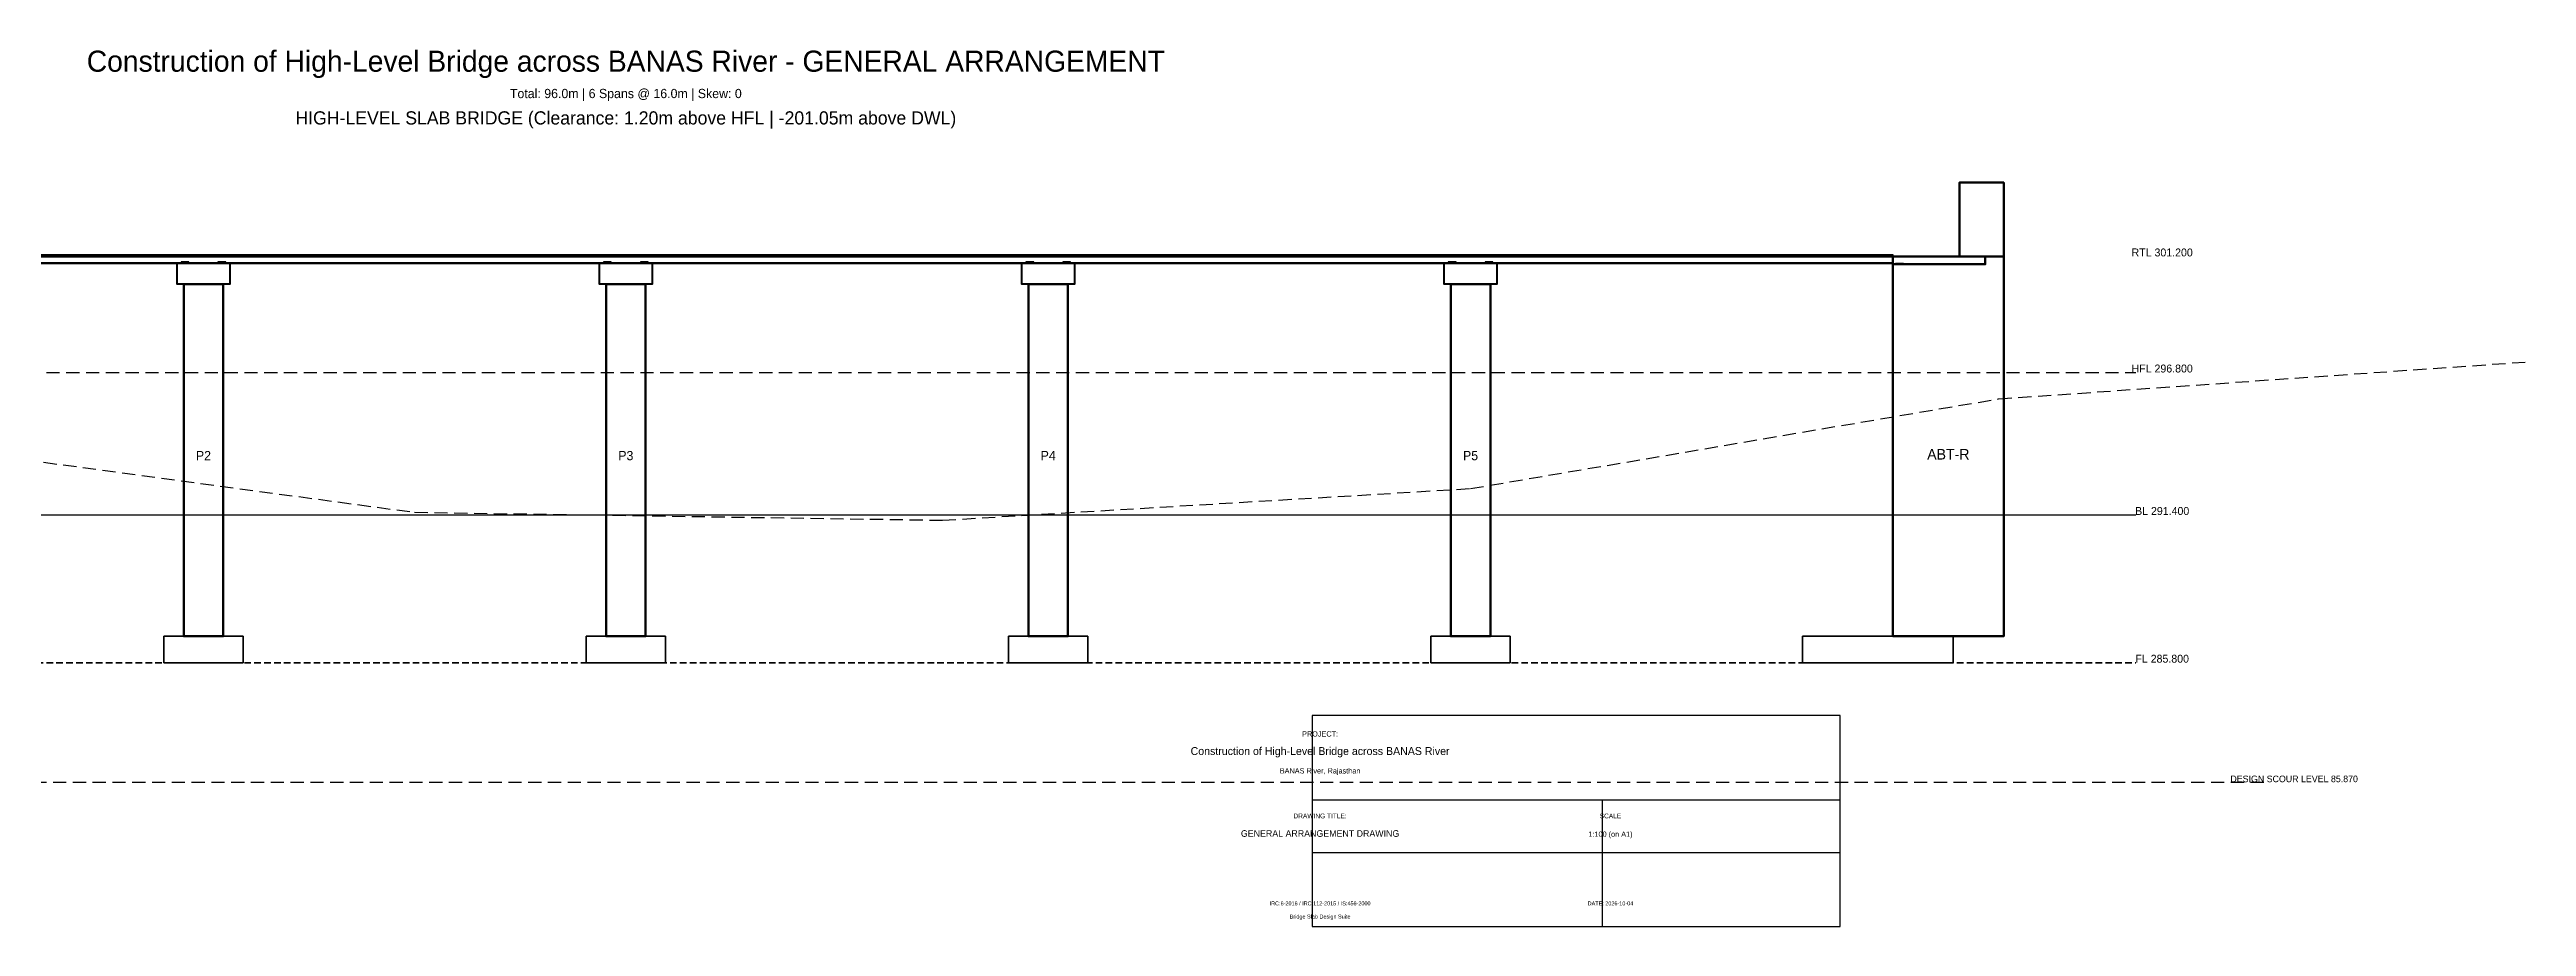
# Model space of a CAD drawing. Header units: metres. Extents: x -26 to 120, y -14 to 329.
# Drawn here: x 26.2 to 120, y 295.8 to 329 of the extents above; entities that cross this region are included whole.
import ezdxf
from ezdxf.enums import TextEntityAlignment as Align

# ---------------------------------------------------------------- set-up
doc = ezdxf.new("R2010")
doc.units = ezdxf.units.M
doc.linetypes.add('DASHED', pattern=[0.75, 0.5, -0.25])
doc.linetypes.add('HIDDEN', pattern=[0.375, 0.25, -0.125])
for name, color, linetype, lineweight in [('A-TEXT', 7, 'CONTINUOUS', 18), ('A-TITLE', 7, 'CONTINUOUS', 25), ('G-BED', 32, 'CONTINUOUS', 25), ('G-HFL', 150, 'DASHED', 25), ('G-NGL', 30, 'DASHED', 25), ('H-CONC', 253, 'CONTINUOUS', 15), ('S-ABUT', 5, 'CONTINUOUS', 50), ('S-BEARING', 6, 'CONTINUOUS', 30), ('S-DECK', 4, 'CONTINUOUS', 50), ('S-FNDTN', 2, 'HIDDEN', 35), ('S-KERB', 8, 'CONTINUOUS', 25), ('S-PIER', 3, 'CONTINUOUS', 50), ('S-PIERCAP', 3, 'CONTINUOUS', 40)]:
    doc.layers.add(name, color=color, linetype=linetype, lineweight=lineweight)

msp = doc.modelspace()

# ---------------------------------------------------------------- hatches: boundary and pattern name
at = {"layer": 'H-CONC'}
h = msp.add_hatch(dxfattribs=at)
h.set_pattern_fill('ANSI31', color=256, scale=0.05, style=0)
h.set_pattern_definition([])
h.paths.add_polyline_path([(0, 321.2), (96, 321.2), (96, 320.95), (0, 320.95)])
h = msp.add_hatch(dxfattribs=at)
h.set_pattern_fill('ANSI31', color=256, scale=0.04, style=0)
h.set_pattern_definition([])
h.paths.add_polyline_path([(31.25, 320.15), (32.75, 320.15), (32.75, 306.8), (31.25, 306.8)])
h = msp.add_hatch(dxfattribs=at)
h.set_pattern_fill('ANSI31', color=256, scale=0.04, style=0)
h.set_pattern_definition([])
h.paths.add_polyline_path([(47.25, 320.15), (48.75, 320.15), (48.75, 306.8), (47.25, 306.8)])
h = msp.add_hatch(dxfattribs=at)
h.set_pattern_fill('ANSI31', color=256, scale=0.04, style=0)
h.set_pattern_definition([])
h.paths.add_polyline_path([(63.25, 320.15), (64.75, 320.15), (64.75, 306.8), (63.25, 306.8)])
h = msp.add_hatch(dxfattribs=at)
h.set_pattern_fill('ANSI31', color=256, scale=0.04, style=0)
h.set_pattern_definition([])
h.paths.add_polyline_path([(79.25, 320.15), (80.75, 320.15), (80.75, 306.8), (79.25, 306.8)])
h = msp.add_hatch(dxfattribs=at)
h.set_pattern_fill('ANSI32', color=256, scale=0.08, style=0)
h.set_pattern_definition([])
h.paths.add_polyline_path([(92.58, 306.8), (98.28, 306.8), (98.28, 305.8), (92.58, 305.8)])

# ---------------------------------------------------------------- linework, layer by layer
at = {"layer": 'A-TITLE', "linetype": 'CONTINUOUS'}
for p, q in [((74, 300.6), (94, 300.6)), ((85, 295.8), (85, 300.6)), ((74, 298.6), (94, 298.6))]:
    msp.add_line(p, q, dxfattribs=at)
msp.add_lwpolyline([(74, 295.8), (94, 295.8), (94, 303.8), (74, 303.8)], close=True, dxfattribs=at)
at = {"layer": 'G-BED', "linetype": 'CONTINUOUS'}
msp.add_line((-9.2, 311.4), (105.2, 311.4), dxfattribs=at)
at = {"layer": 'G-BED', "linetype": 'DASHED'}
msp.add_line((-14.2, 301.27), (110.2, 301.27), dxfattribs=at)
at = {"layer": 'G-HFL', "linetype": 'DASHED'}
msp.add_line((-9.2, 316.8), (105.2, 316.8), dxfattribs=at)
at = {"layer": 'G-NGL', "linetype": 'DASHED'}
msp.add_lwpolyline([(0, 316.1), (20, 314.2), (40, 311.5), (60, 311.2), (80, 312.4), (100, 315.8), (120, 317.2)], dxfattribs=at)
at = {"layer": 'S-ABUT', "linetype": 'CONTINUOUS'}
for points in [[(98.52, 321.2), (100.2, 321.2), (100.2, 324), (98.52, 324)], [(96, 321.2), (100.2, 321.2), (100.2, 306.8), (96, 306.8)]]:
    msp.add_lwpolyline(points, close=True, dxfattribs=at)
at = {"layer": 'S-BEARING', "linetype": 'CONTINUOUS'}
for points in [[(31.15, 320.95), (31.45, 320.95), (31.45, 321), (31.15, 321)], [(32.55, 320.95), (32.85, 320.95), (32.85, 321), (32.55, 321)], [(47.15, 320.95), (47.45, 320.95), (47.45, 321), (47.15, 321)], [(48.55, 320.95), (48.85, 320.95), (48.85, 321), (48.55, 321)], [(63.15, 320.95), (63.45, 320.95), (63.45, 321), (63.15, 321)], [(64.55, 320.95), (64.85, 320.95), (64.85, 321), (64.55, 321)], [(79.15, 320.95), (79.45, 320.95), (79.45, 321), (79.15, 321)], [(80.55, 320.95), (80.85, 320.95), (80.85, 321), (80.55, 321)], [(96.1, 320.95), (96.4, 320.95), (96.4, 320.9), (96.1, 320.9)]]:
    msp.add_lwpolyline(points, close=True, dxfattribs=at)
at = {"layer": 'S-DECK', "linetype": 'CONTINUOUS'}
msp.add_line((0, 321.2), (96, 321.2), dxfattribs=at)
for points in [[(0, 321.2), (96, 321.2), (96, 320.95), (0, 320.95)], [(96, 321.2), (99.5, 321.2), (99.5, 320.9), (96, 320.9)]]:
    msp.add_lwpolyline(points, close=True, dxfattribs=at)
at = {"layer": 'S-FNDTN', "linetype": 'HIDDEN'}
msp.add_line((-9.2, 305.8), (105.2, 305.8), dxfattribs=at)
at = {"layer": 'S-FNDTN', "linetype": 'CONTINUOUS'}
for points in [[(30.5, 306.8), (33.5, 306.8), (33.5, 305.8), (30.5, 305.8)], [(46.5, 306.8), (49.5, 306.8), (49.5, 305.8), (46.5, 305.8)], [(62.5, 306.8), (65.5, 306.8), (65.5, 305.8), (62.5, 305.8)], [(78.5, 306.8), (81.5, 306.8), (81.5, 305.8), (78.5, 305.8)], [(92.58, 306.8), (98.28, 306.8), (98.28, 305.8), (92.58, 305.8)]]:
    msp.add_lwpolyline(points, close=True, dxfattribs=at)
at = {"layer": 'S-KERB', "linetype": 'CONTINUOUS'}
msp.add_lwpolyline([(0, 321.275), (96, 321.275), (96, 321.2), (0, 321.2)], close=True, dxfattribs=at)
at = {"layer": 'S-PIER', "linetype": 'CONTINUOUS'}
for points in [[(31.25, 320.15), (32.75, 320.15), (32.75, 306.8), (31.25, 306.8)], [(47.25, 320.15), (48.75, 320.15), (48.75, 306.8), (47.25, 306.8)], [(63.25, 320.15), (64.75, 320.15), (64.75, 306.8), (63.25, 306.8)], [(79.25, 320.15), (80.75, 320.15), (80.75, 306.8), (79.25, 306.8)]]:
    msp.add_lwpolyline(points, close=True, dxfattribs=at)
at = {"layer": 'S-PIERCAP', "linetype": 'CONTINUOUS'}
for points in [[(31, 320.95), (33, 320.95), (33, 320.15), (31, 320.15)], [(47, 320.95), (49, 320.95), (49, 320.15), (47, 320.15)], [(63, 320.95), (65, 320.95), (65, 320.15), (63, 320.15)], [(79, 320.95), (81, 320.95), (81, 320.15), (79, 320.15)]]:
    msp.add_lwpolyline(points, close=True, dxfattribs=at)

# ---------------------------------------------------------------- texts
at = {"layer": 'A-TEXT'}
for s, height, p in [('Construction of High-Level Bridge across BANAS River - GENERAL ARRANGEMENT', 0.8, (48, 328.2)), ('Total: 96.0m | 6 Spans @ 16.0m | Skew: 0', 0.35, (48, 327.2)), ('HIGH-LEVEL SLAB BRIDGE (Clearance: 1.20m above HFL | -201.05m above DWL)', 0.5, (48, 326.2)), ('RTL 301.200', 0.3, (106.2, 321.2)), ('P2', 0.35, (32, 313.475)), ('P3', 0.35, (48, 313.475)), ('P4', 0.35, (64, 313.475)), ('P5', 0.35, (80, 313.475)), ('ABT-R', 0.4, (98.1, 313.5)), ('FL 285.800', 0.3, (106.2, 305.8))]:
    msp.add_text(s, height=height, dxfattribs=at).set_placement(p, align=Align.CENTER)
at = {"layer": 'A-TITLE'}
for s, height, p in [('PROJECT:', 0.2, (74.3, 303)), ('Construction of High-Level Bridge across BANAS River', 0.3, (74.3, 302.3)), ('BANAS River, Rajasthan', 0.2, (74.3, 301.6)), ('GENERAL ARRANGEMENT DRAWING', 0.25, (74.3, 299.2)), ('DRAWING TITLE:', 0.18, (74.3, 299.9)), ('1:100 (on A1)', 0.2, (85.3, 299.2)), ('SCALE', 0.18, (85.3, 299.9)), ('IRC:6-2016 / IRC:112-2015 / IS:456-2000', 0.15, (74.3, 296.6)), ('DATE: 2026-10-04', 0.15, (85.3, 296.6)), ('Bridge Slab Design Suite', 0.15, (74.3, 296.1))]:
    msp.add_text(s, height=height, dxfattribs=at).set_placement(p, align=Align.CENTER)
at = {"layer": 'G-BED'}
for s, height, p in [('BL 291.400', 0.3, (106.2, 311.4)), ('DESIGN SCOUR LEVEL 85.870', 0.25, (111.2, 301.27))]:
    msp.add_text(s, height=height, dxfattribs=at).set_placement(p, align=Align.CENTER)
at = {"layer": 'G-HFL'}
msp.add_text('HFL 296.800', height=0.3, dxfattribs=at).set_placement((106.2, 316.8), align=Align.CENTER)

doc.saveas('drawing.dxf')
